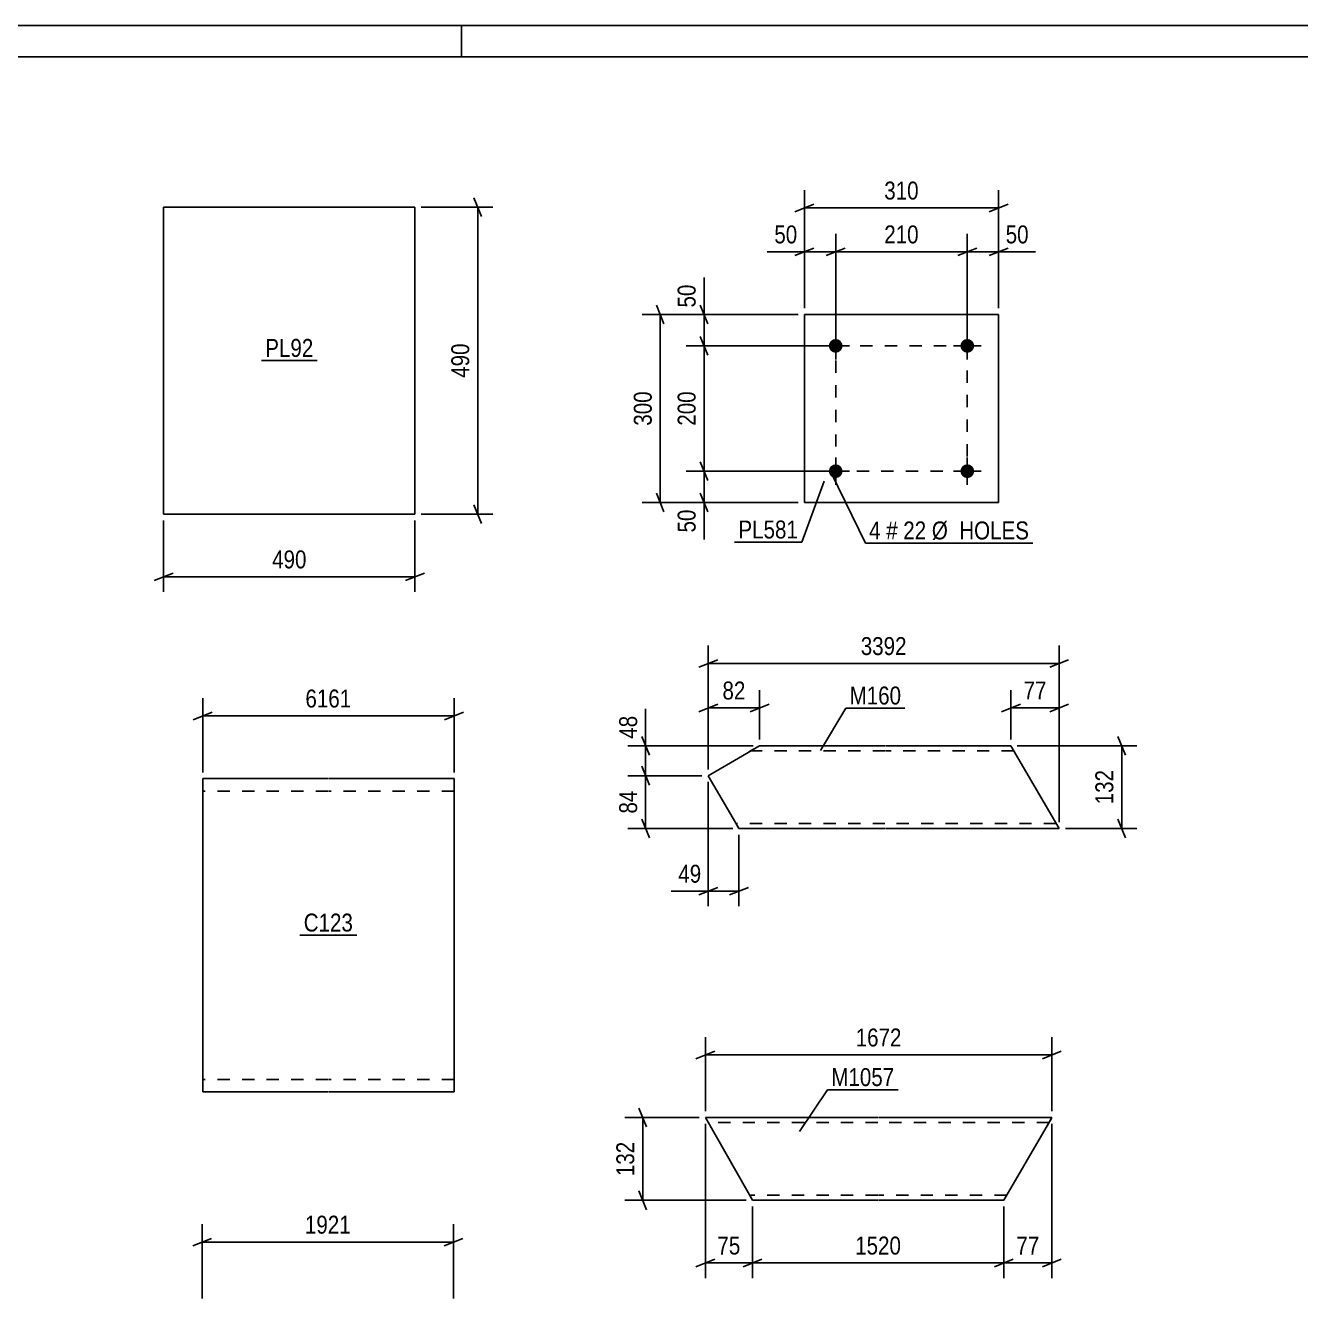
# Model space of a CAD drawing. Header units: millimetres. Extents: x 0 to 841, y 0 to 594.
# Drawn here: x 351.4 to 554.8, y 390.9 to 594 of the extents above; entities that cross this region are included whole.
import ezdxf

# ---------------------------------------------------------------- set-up
doc = ezdxf.new("R2010")
doc.units = ezdxf.units.MM
doc.linetypes.add('DXK_LINE_DOT2', pattern=[3.9198, 1.9599, -1.9599])
doc.styles.add('Arial Narrow', font='ARIALN.TTF', dxfattribs={"height": 0.2})

# ---------------------------------------------------------------- blocks, each defined once
blk = doc.blocks.new('Unknown-284934870-1134')
at = {"color": 5, "linetype": 'Continuous'}
for p, q in [((841, 594), (0, 594)), ((421, 589), (421, 594)), ((836, 589), (5, 589))]:
    blk.add_line(p, q, dxfattribs=at)
blk = doc.blocks.new('Part-284934870-1644 - 1643')
at = {"color": 2, "linetype": 'Continuous'}
for p, q in [((399.7, 473.82), (379.7, 473.82)), ((379.7, 427.82), (379.7, 473.82)), ((419.8, 473.82), (399.8, 473.82)), ((419.8, 473.82), (419.8, 423.82)), ((379.7, 423.82), (379.7, 427.82)), ((399.7, 423.82), (379.7, 423.82)), ((419.8, 423.82), (399.8, 423.82))]:
    blk.add_line(p, q, dxfattribs=at)
at = {"color": 7, "linetype": 'DXK_LINE_DOT2'}
for p, q in [((399.7, 471.82), (379.7, 471.82)), ((419.8, 471.82), (399.8, 471.82)), ((379.7, 424.13), (379.7, 427.82)), ((399.7, 425.82), (379.7, 425.82)), ((419.8, 425.82), (399.8, 425.82))]:
    blk.add_line(p, q, dxfattribs=at)
blk = doc.blocks.new('Part-284934870-2046 - 2045')
at = {"color": 2, "linetype": 'Continuous'}
for p, q in [((468.55, 479.06), (465.8, 477.46)), ((468.55, 479.06), (488.55, 479.06)), ((488.65, 479.06), (508.65, 479.06)), ((516.33, 465.86), (508.65, 479.06)), ((465.8, 477.46), (460.36, 474.29)), ((464.33, 467.46), (460.36, 474.29)), ((464.33, 467.46), (465.26, 465.86)), ((465.26, 465.86), (488.55, 465.86)), ((488.65, 465.86), (516.33, 465.86))]:
    blk.add_line(p, q, dxfattribs=at)
at = {"color": 7, "linetype": 'DXK_LINE_DOT2'}
for p, q in [((468.55, 479.06), (466.85, 478.07)), ((488.55, 478.26), (467.18, 478.26)), ((509.12, 478.26), (488.65, 478.26)), ((465.19, 465.98), (464.33, 467.46)), ((488.55, 466.66), (464.8, 466.66)), ((515.87, 466.66), (488.65, 466.66)), ((515.87, 466.66), (515.83, 466.72))]:
    blk.add_line(p, q, dxfattribs=at)
blk = doc.blocks.new('Part-284934870-2053 - 2052')
at = {"color": 2, "linetype": 'Continuous'}
for p, q in [((466.5, 408.13), (459.9, 419.73)), ((459.9, 419.73), (487.41, 419.73)), ((487.51, 419.73), (515.18, 419.73)), ((514.25, 418.13), (515.18, 419.73)), ((514.25, 418.13), (507.51, 406.53)), ((466.5, 408.13), (467.41, 406.53)), ((467.41, 406.53), (487.41, 406.53)), ((487.51, 406.53), (507.51, 406.53))]:
    blk.add_line(p, q, dxfattribs=at)
at = {"color": 7, "linetype": 'DXK_LINE_DOT2'}
for p, q in [((515.11, 419.61), (514.25, 418.13)), ((487.41, 418.93), (460.35, 418.93)), ((514.72, 418.93), (487.51, 418.93)), ((467.34, 406.65), (466.5, 408.13)), ((466.95, 407.33), (466.92, 407.39)), ((487.41, 407.33), (466.95, 407.33)), ((507.97, 407.33), (487.51, 407.33)), ((507.97, 407.33), (508.01, 407.39))]:
    blk.add_line(p, q, dxfattribs=at)
blk = doc.blocks.new('Part-284934870-1834 - 1833')
at = {"color": 2, "linetype": 'Continuous'}
for p, q in [((373.47, 565.02), (373.47, 516.02)), ((373.47, 565.02), (393.47, 565.02)), ((393.57, 565.02), (413.57, 565.02)), ((413.57, 565.02), (413.57, 516.02)), ((373.47, 516.02), (393.47, 516.02)), ((393.57, 516.02), (413.57, 516.02))]:
    blk.add_line(p, q, dxfattribs=at)
blk = doc.blocks.new('Part-284934870-1856 - 1855')
at = {"color": 2, "linetype": 'Continuous'}
for p, q in [((506.69, 547.88), (475.69, 547.88)), ((475.69, 517.88), (475.69, 547.88)), ((506.69, 517.88), (506.69, 547.88)), ((506.69, 517.88), (475.69, 517.88))]:
    blk.add_line(p, q, dxfattribs=at)
blk = doc.blocks.new('Bolt-284934870-1857 - 1855')
at = {"linetype": 'Continuous'}
for points in [[(481.79, 522.88, -1), (479.59, 522.88, -1)], [(502.79, 522.88, -1), (500.59, 522.88, -1)]]:
    blk.add_hatch(color=1, dxfattribs=at).paths.add_polyline_path(points)
at = {"color": 1, "linetype": 'Continuous'}
for p, q in [((480.69, 525.08), (480.69, 520.68)), ((501.69, 525.08), (501.69, 520.68)), ((478.49, 522.88), (482.89, 522.88)), ((499.49, 522.88), (503.89, 522.88))]:
    blk.add_line(p, q, dxfattribs=at)
blk = doc.blocks.new('Bolt-284934870-1858 - 1855')
at = {"linetype": 'Continuous'}
for points in [[(481.79, 542.88, -1), (479.59, 542.88, -1)], [(502.79, 542.88, -1), (500.59, 542.88, -1)]]:
    blk.add_hatch(color=1, dxfattribs=at).paths.add_polyline_path(points)
at = {"color": 1, "linetype": 'Continuous'}
for p, q in [((480.69, 545.08), (480.69, 540.68)), ((501.69, 545.08), (501.69, 540.68)), ((478.49, 542.88), (482.89, 542.88)), ((499.49, 542.88), (503.89, 542.88))]:
    blk.add_line(p, q, dxfattribs=at)
blk = doc.blocks.new('Rectangle-284934870-12504 - 1855')
at = {"color": 1, "linetype": 'DXK_LINE_DOT2'}
blk.add_lwpolyline([(480.69, 542.88), (501.69, 542.88), (501.69, 522.88), (480.69, 522.88), (480.69, 542.88)], close=True, dxfattribs=at)
blk = doc.blocks.new('StraightDimension-284934870-2335 - 1653')
at = {"color": 7, "linetype": 'Continuous'}
for p, q in [((379.62, 390.86), (379.62, 402.71)), ((419.72, 390.86), (419.72, 402.71)), ((381.12, 400.46), (378.12, 399.26)), ((379.62, 399.86), (419.72, 399.86)), ((418.22, 399.26), (421.22, 400.46))]:
    blk.add_line(p, q, dxfattribs=at)
at = {"color": 0}
blk.add_wipeout([(403.93, 400.61), (403.93, 404.81), (395.41, 404.81), (395.41, 400.61)], dxfattribs=at)
at = {"color": 3, "style": 'Arial Narrow'}
blk.add_text('1921', height=2.863, dxfattribs=at).set_placement((396.01, 401.21))
blk = doc.blocks.new('StraightDimension-284934870-2331 - 1643')
at = {"color": 7, "linetype": 'Continuous'}
for p, q in [((379.7, 474.82), (379.7, 486.67)), ((419.8, 474.82), (419.8, 486.67)), ((381.2, 484.42), (378.2, 483.22)), ((418.3, 483.22), (421.3, 484.42)), ((379.7, 483.82), (419.8, 483.82))]:
    blk.add_line(p, q, dxfattribs=at)
at = {"color": 0}
blk.add_wipeout([(404, 484.57), (404, 488.77), (395.49, 488.77), (395.49, 484.57)], dxfattribs=at)
at = {"color": 3, "style": 'Arial Narrow'}
blk.add_text('6161', height=2.863, dxfattribs=at).set_placement((396.09, 485.17))
blk = doc.blocks.new('StraightDimension-284934870-2953 - 2045')
at = {"color": 7, "linetype": 'Continuous'}
for p, q in [((460.36, 473.29), (460.36, 453.46)), ((465.26, 464.86), (465.26, 453.46)), ((458.86, 455.26), (461.86, 456.46)), ((460.36, 455.86), (465.26, 455.86)), ((466.76, 456.46), (463.76, 455.26))]:
    blk.add_line(p, q, dxfattribs=at)
at = {"color": 0}
blk.add_wipeout([(459.83, 456.61), (459.83, 460.81), (454.98, 460.81), (454.98, 456.61)], dxfattribs=at)
at = {"color": 7, "linetype": 'Continuous'}
blk.add_line((460.36, 455.86), (454.45, 455.86), dxfattribs=at)
blk.add_line((460.36, 455.86), (454.45, 455.86), dxfattribs=at)
at = {"color": 3, "style": 'Arial Narrow'}
blk.add_text('49', height=2.863, dxfattribs=at).set_placement((455.58, 457.21))
blk = doc.blocks.new('StraightDimension-284934870-2945 - 2045')
at = {"color": 7, "linetype": 'Continuous'}
for p, q in [((508.65, 480.06), (508.65, 487.95)), ((516.33, 466.86), (516.33, 487.95)), ((507.15, 484.5), (510.15, 485.7)), ((508.65, 485.1), (516.33, 485.1)), ((517.83, 485.7), (514.83, 484.5))]:
    blk.add_line(p, q, dxfattribs=at)
at = {"color": 0}
blk.add_wipeout([(514.92, 485.85), (514.92, 490.05), (510.06, 490.05), (510.06, 485.85)], dxfattribs=at)
at = {"color": 3, "style": 'Arial Narrow'}
blk.add_text('77', height=2.863, dxfattribs=at).set_placement((510.66, 486.45))
blk = doc.blocks.new('StraightDimension-284934870-2965 - 2045')
at = {"color": 7, "linetype": 'Continuous'}
for p, q in [((526.93, 477.56), (525.73, 480.56)), ((509.65, 479.06), (528.73, 479.06)), ((526.33, 465.86), (526.33, 479.06)), ((517.33, 465.86), (528.73, 465.86)), ((525.73, 467.36), (526.93, 464.36))]:
    blk.add_line(p, q, dxfattribs=at)
at = {"color": 0}
blk.add_wipeout([(525.58, 475.8), (521.38, 475.8), (521.38, 469.12), (525.58, 469.12)], dxfattribs=at)
at = {"color": 3, "style": 'Arial Narrow'}
blk.add_text('132', height=2.863, rotation=90.0002, dxfattribs=at).set_placement((524.98, 469.72))
blk = doc.blocks.new('StraightDimension-284934870-2957 - 2045')
at = {"color": 7, "linetype": 'Continuous'}
for p, q in [((449.76, 480.56), (450.96, 477.56)), ((467.55, 479.06), (447.51, 479.06)), ((450.36, 474.29), (450.36, 479.06)), ((459.36, 474.29), (447.51, 474.29)), ((450.96, 472.79), (449.76, 475.79))]:
    blk.add_line(p, q, dxfattribs=at)
at = {"color": 0}
blk.add_wipeout([(449.61, 484.44), (445.41, 484.44), (445.41, 479.59), (449.61, 479.59)], dxfattribs=at)
at = {"color": 7, "linetype": 'Continuous'}
blk.add_line((450.36, 479.06), (450.36, 484.97), dxfattribs=at)
blk.add_line((450.36, 479.06), (450.36, 484.97), dxfattribs=at)
at = {"color": 3, "style": 'Arial Narrow'}
blk.add_text('48', height=2.863, rotation=90.0002, dxfattribs=at).set_placement((449.01, 480.19))
blk = doc.blocks.new('StraightDimension-284934870-2949 - 2045')
at = {"color": 7, "linetype": 'Continuous'}
for p, q in [((460.36, 475.29), (460.36, 487.95)), ((468.55, 480.06), (468.55, 487.95)), ((458.86, 484.5), (461.86, 485.7)), ((460.36, 485.1), (468.55, 485.1)), ((470.05, 485.7), (467.05, 484.5))]:
    blk.add_line(p, q, dxfattribs=at)
at = {"color": 0}
blk.add_wipeout([(466.88, 485.85), (466.88, 490.05), (462.03, 490.05), (462.03, 485.85)], dxfattribs=at)
at = {"color": 3, "style": 'Arial Narrow'}
blk.add_text('82', height=2.863, dxfattribs=at).set_placement((462.63, 486.45))
blk = doc.blocks.new('StraightDimension-284934870-2958 - 2045')
at = {"color": 7, "linetype": 'Continuous'}
for p, q in [((459.36, 474.29), (447.51, 474.29)), ((449.76, 475.79), (450.96, 472.79)), ((450.36, 465.86), (450.36, 474.29)), ((464.26, 465.86), (447.51, 465.86)), ((450.96, 464.36), (449.76, 467.36))]:
    blk.add_line(p, q, dxfattribs=at)
at = {"color": 0}
blk.add_wipeout([(449.61, 472.51), (445.41, 472.51), (445.41, 467.65), (449.61, 467.65)], dxfattribs=at)
at = {"color": 3, "style": 'Arial Narrow'}
blk.add_text('84', height=2.863, rotation=90.0002, dxfattribs=at).set_placement((449.01, 468.25))
blk = doc.blocks.new('StraightDimension-284934870-2971 - 2045')
at = {"color": 7, "linetype": 'Continuous'}
for p, q in [((460.36, 475.29), (460.36, 495.04)), ((516.33, 466.86), (516.33, 495.04)), ((461.86, 492.79), (458.86, 491.59)), ((514.83, 491.59), (517.83, 492.79)), ((460.36, 492.19), (516.33, 492.19))]:
    blk.add_line(p, q, dxfattribs=at)
at = {"color": 0}
blk.add_wipeout([(492.6, 492.94), (492.6, 497.14), (484.09, 497.14), (484.09, 492.94)], dxfattribs=at)
at = {"color": 3, "style": 'Arial Narrow'}
blk.add_text('3392', height=2.863, dxfattribs=at).set_placement((484.69, 493.54))
blk = doc.blocks.new('StraightDimension-284934870-12551 - 2052')
at = {"color": 7, "linetype": 'Continuous'}
for p, q in [((467.41, 405.53), (467.41, 394.13)), ((507.51, 405.53), (507.51, 394.13)), ((468.91, 397.13), (465.91, 395.93)), ((506.01, 395.93), (509.01, 397.13)), ((467.41, 396.53), (507.51, 396.53))]:
    blk.add_line(p, q, dxfattribs=at)
at = {"color": 0}
blk.add_wipeout([(491.72, 397.28), (491.72, 401.48), (483.2, 401.48), (483.2, 397.28)], dxfattribs=at)
at = {"color": 3, "style": 'Arial Narrow'}
blk.add_text('1520', height=2.863, dxfattribs=at).set_placement((483.8, 397.88))
blk = doc.blocks.new('StraightDimension-284934870-12550 - 2052')
at = {"color": 7, "linetype": 'Continuous'}
for p, q in [((515.18, 418.73), (515.18, 394.13)), ((507.51, 405.53), (507.51, 394.13)), ((506.01, 395.93), (509.01, 397.13)), ((516.68, 397.13), (513.68, 395.93)), ((507.51, 396.53), (515.18, 396.53))]:
    blk.add_line(p, q, dxfattribs=at)
at = {"color": 0}
blk.add_wipeout([(513.78, 397.28), (513.78, 401.48), (508.92, 401.48), (508.92, 397.28)], dxfattribs=at)
at = {"color": 3, "style": 'Arial Narrow'}
blk.add_text('77', height=2.863, dxfattribs=at).set_placement((509.52, 397.88))
blk = doc.blocks.new('StraightDimension-284934870-2989 - 2052')
at = {"color": 7, "linetype": 'Continuous'}
for p, q in [((450.5, 418.23), (449.3, 421.23)), ((458.9, 419.73), (447.05, 419.73)), ((449.9, 406.53), (449.9, 419.73)), ((449.3, 408.03), (450.5, 405.03)), ((466.41, 406.53), (447.05, 406.53))]:
    blk.add_line(p, q, dxfattribs=at)
at = {"color": 0}
blk.add_wipeout([(449.15, 416.47), (444.95, 416.47), (444.95, 409.79), (449.15, 409.79)], dxfattribs=at)
at = {"color": 3, "style": 'Arial Narrow'}
blk.add_text('132', height=2.863, rotation=90.0002, dxfattribs=at).set_placement((448.55, 410.39))
blk = doc.blocks.new('StraightDimension-284934870-2995 - 2052')
at = {"color": 7, "linetype": 'Continuous'}
for p, q in [((459.9, 420.73), (459.9, 432.58)), ((515.18, 420.73), (515.18, 432.58)), ((461.4, 430.33), (458.4, 429.13)), ((459.9, 429.73), (515.18, 429.73)), ((513.68, 429.13), (516.68, 430.33))]:
    blk.add_line(p, q, dxfattribs=at)
at = {"color": 0}
blk.add_wipeout([(491.8, 430.48), (491.8, 434.68), (483.28, 434.68), (483.28, 430.48)], dxfattribs=at)
at = {"color": 3, "style": 'Arial Narrow'}
blk.add_text('1672', height=2.863, dxfattribs=at).set_placement((483.88, 431.08))
blk = doc.blocks.new('StraightDimension-284934870-12552 - 2052')
at = {"color": 7, "linetype": 'Continuous'}
for p, q in [((459.9, 418.73), (459.9, 394.13)), ((467.41, 405.53), (467.41, 394.13)), ((458.4, 395.93), (461.4, 397.13)), ((468.91, 397.13), (465.91, 395.93)), ((459.9, 396.53), (467.41, 396.53))]:
    blk.add_line(p, q, dxfattribs=at)
at = {"color": 0}
blk.add_wipeout([(466.08, 397.28), (466.08, 401.48), (461.22, 401.48), (461.22, 397.28)], dxfattribs=at)
at = {"color": 3, "style": 'Arial Narrow'}
blk.add_text('75', height=2.863, dxfattribs=at).set_placement((461.82, 397.88))
blk = doc.blocks.new('StraightDimension-284934870-2725 - 1833')
at = {"color": 7, "linetype": 'Continuous'}
for p, q in [((373.47, 515.02), (373.47, 503.62)), ((413.57, 515.02), (413.57, 503.62)), ((374.97, 506.62), (371.97, 505.42)), ((412.07, 505.42), (415.07, 506.62)), ((373.47, 506.02), (413.57, 506.02))]:
    blk.add_line(p, q, dxfattribs=at)
at = {"color": 0}
blk.add_wipeout([(396.86, 506.77), (396.86, 510.97), (390.18, 510.97), (390.18, 506.77)], dxfattribs=at)
at = {"color": 3, "style": 'Arial Narrow'}
blk.add_text('490', height=2.863, dxfattribs=at).set_placement((390.78, 507.37))
blk = doc.blocks.new('StraightDimension-284934870-2721 - 1833')
at = {"color": 7, "linetype": 'Continuous'}
for p, q in [((424.17, 563.52), (422.97, 566.52)), ((414.57, 565.02), (425.97, 565.02)), ((423.57, 516.02), (423.57, 565.02)), ((422.97, 517.52), (424.17, 514.52)), ((414.57, 516.02), (425.97, 516.02))]:
    blk.add_line(p, q, dxfattribs=at)
at = {"color": 0}
blk.add_wipeout([(422.82, 543.86), (418.62, 543.86), (418.62, 537.18), (422.82, 537.18)], dxfattribs=at)
at = {"color": 3, "style": 'Arial Narrow'}
blk.add_text('490', height=2.863, rotation=90.0002, dxfattribs=at).set_placement((422.22, 537.78))
blk = doc.blocks.new('StraightDimension-284934870-2742 - 1855')
at = {"color": 7, "linetype": 'Continuous'}
for p, q in [((460.29, 541.38), (459.09, 544.38)), ((479.69, 542.88), (456.84, 542.88)), ((459.69, 522.88), (459.69, 542.88)), ((479.69, 522.88), (456.84, 522.88)), ((459.09, 524.38), (460.29, 521.38))]:
    blk.add_line(p, q, dxfattribs=at)
at = {"color": 0}
blk.add_wipeout([(458.94, 536.22), (454.74, 536.22), (454.74, 529.54), (458.94, 529.54)], dxfattribs=at)
at = {"color": 3, "style": 'Arial Narrow'}
blk.add_text('200', height=2.863, rotation=90.0002, dxfattribs=at).set_placement((458.34, 530.14))
blk = doc.blocks.new('StraightDimension-284934870-2741 - 1855')
at = {"color": 7, "linetype": 'Continuous'}
for p, q in [((459.09, 549.38), (460.29, 546.38)), ((474.69, 547.88), (456.84, 547.88)), ((459.69, 542.88), (459.69, 547.88)), ((460.29, 541.38), (459.09, 544.38)), ((479.69, 542.88), (456.84, 542.88))]:
    blk.add_line(p, q, dxfattribs=at)
at = {"color": 0}
blk.add_wipeout([(458.94, 553.26), (454.74, 553.26), (454.74, 548.4), (458.94, 548.4)], dxfattribs=at)
at = {"color": 7, "linetype": 'Continuous'}
blk.add_line((459.69, 547.88), (459.69, 553.79), dxfattribs=at)
blk.add_line((459.69, 547.88), (459.69, 553.79), dxfattribs=at)
at = {"color": 3, "style": 'Arial Narrow'}
blk.add_text('50', height=2.863, rotation=90.0002, dxfattribs=at).set_placement((458.34, 549))
blk = doc.blocks.new('StraightDimension-284934870-2743 - 1855')
at = {"color": 7, "linetype": 'Continuous'}
for p, q in [((479.69, 522.88), (456.84, 522.88)), ((459.09, 524.38), (460.29, 521.38)), ((459.69, 517.88), (459.69, 522.88)), ((460.29, 516.38), (459.09, 519.38)), ((474.69, 517.88), (456.84, 517.88))]:
    blk.add_line(p, q, dxfattribs=at)
at = {"color": 0}
blk.add_wipeout([(458.94, 517.35), (454.74, 517.35), (454.74, 512.5), (458.94, 512.5)], dxfattribs=at)
at = {"color": 7, "linetype": 'Continuous'}
blk.add_line((459.69, 517.88), (459.69, 511.97), dxfattribs=at)
blk.add_line((459.69, 517.88), (459.69, 511.97), dxfattribs=at)
at = {"color": 3, "style": 'Arial Narrow'}
blk.add_text('50', height=2.863, rotation=90.0002, dxfattribs=at).set_placement((458.34, 513.1))
blk = doc.blocks.new('StraightDimension-284934870-2753 - 1855')
at = {"color": 7, "linetype": 'Continuous'}
for p, q in [((453.29, 546.38), (452.09, 549.38)), ((474.69, 547.88), (449.84, 547.88)), ((452.69, 517.88), (452.69, 547.88)), ((452.09, 519.38), (453.29, 516.38)), ((474.69, 517.88), (449.84, 517.88))]:
    blk.add_line(p, q, dxfattribs=at)
at = {"color": 0}
blk.add_wipeout([(451.94, 536.22), (447.74, 536.22), (447.74, 529.54), (451.94, 529.54)], dxfattribs=at)
at = {"color": 3, "style": 'Arial Narrow'}
blk.add_text('300', height=2.863, rotation=90.0002, dxfattribs=at).set_placement((451.34, 530.14))
blk = doc.blocks.new('StraightDimension-284934870-2773 - 1855')
at = {"color": 7, "linetype": 'Continuous'}
for p, q in [((475.69, 548.88), (475.69, 567.73)), ((506.69, 548.88), (506.69, 567.73)), ((477.19, 565.48), (474.19, 564.28)), ((475.69, 564.88), (506.69, 564.88)), ((505.19, 564.28), (508.19, 565.48))]:
    blk.add_line(p, q, dxfattribs=at)
at = {"color": 0}
blk.add_wipeout([(494.53, 565.63), (494.53, 569.83), (487.84, 569.83), (487.84, 565.63)], dxfattribs=at)
at = {"color": 3, "style": 'Arial Narrow'}
blk.add_text('310', height=2.863, dxfattribs=at).set_placement((488.44, 566.23))
blk = doc.blocks.new('StraightDimension-284934870-12422 - 1855')
at = {"color": 7, "linetype": 'Continuous'}
for p, q in [((501.69, 543.88), (501.69, 560.73)), ((506.69, 548.88), (506.69, 560.73)), ((500.19, 557.28), (503.19, 558.48)), ((501.69, 557.88), (506.69, 557.88)), ((508.19, 558.48), (505.19, 557.28))]:
    blk.add_line(p, q, dxfattribs=at)
at = {"color": 0}
blk.add_wipeout([(512.07, 558.63), (512.07, 562.83), (507.21, 562.83), (507.21, 558.63)], dxfattribs=at)
at = {"color": 7, "linetype": 'Continuous'}
blk.add_line((506.69, 557.88), (512.59, 557.88), dxfattribs=at)
blk.add_line((506.69, 557.88), (512.59, 557.88), dxfattribs=at)
at = {"color": 3, "style": 'Arial Narrow'}
blk.add_text('50', height=2.863, dxfattribs=at).set_placement((507.81, 559.23))
blk = doc.blocks.new('StraightDimension-284934870-12423 - 1855')
at = {"color": 7, "linetype": 'Continuous'}
for p, q in [((480.69, 543.88), (480.69, 560.73)), ((501.69, 543.88), (501.69, 560.73)), ((482.19, 558.48), (479.19, 557.28)), ((480.69, 557.88), (501.69, 557.88)), ((500.19, 557.28), (503.19, 558.48))]:
    blk.add_line(p, q, dxfattribs=at)
at = {"color": 0}
blk.add_wipeout([(494.53, 558.63), (494.53, 562.83), (487.84, 562.83), (487.84, 558.63)], dxfattribs=at)
at = {"color": 3, "style": 'Arial Narrow'}
blk.add_text('210', height=2.863, dxfattribs=at).set_placement((488.44, 559.23))
blk = doc.blocks.new('StraightDimension-284934870-12424 - 1855')
at = {"color": 7, "linetype": 'Continuous'}
for p, q in [((475.69, 548.88), (475.69, 560.73)), ((480.69, 543.88), (480.69, 560.73)), ((474.19, 557.28), (477.19, 558.48)), ((475.69, 557.88), (480.69, 557.88)), ((482.19, 558.48), (479.19, 557.28))]:
    blk.add_line(p, q, dxfattribs=at)
at = {"color": 0}
blk.add_wipeout([(475.16, 558.63), (475.16, 562.83), (470.3, 562.83), (470.3, 558.63)], dxfattribs=at)
at = {"color": 7, "linetype": 'Continuous'}
blk.add_line((475.69, 557.88), (469.78, 557.88), dxfattribs=at)
blk.add_line((475.69, 557.88), (469.78, 557.88), dxfattribs=at)
at = {"color": 3, "style": 'Arial Narrow'}
blk.add_text('50', height=2.863, dxfattribs=at).set_placement((470.9, 559.23))
blk = doc.blocks.new('Mark-284934870-4178 - 1643')
at = {"color": 0}
blk.add_wipeout([(403.68, 449.42), (403.68, 452.42), (395.82, 452.42), (395.82, 449.42)], dxfattribs=at)
blk.add_wipeout([(403.68, 449.42), (403.68, 452.42), (395.82, 452.42), (395.82, 449.42)], dxfattribs=at)
at = {"color": 30, "linetype": 'Continuous'}
blk.add_line((395.22, 448.82), (404.28, 448.82), dxfattribs=at)
at = {"color": 3, "style": 'Arial Narrow'}
blk.add_text('C123', height=2.863, dxfattribs=at).set_placement((395.82, 449.42))
blk = doc.blocks.new('Mark-284934870-4329 - 2045')
at = {"color": 0}
blk.add_wipeout([(491.13, 485.65), (491.13, 488.65), (482.91, 488.65), (482.91, 485.65)], dxfattribs=at)
blk.add_wipeout([(491.13, 485.65), (491.13, 488.65), (482.91, 488.65), (482.91, 485.65)], dxfattribs=at)
at = {"color": 30, "linetype": 'Continuous'}
for p, q in [((478.26, 478.32), (482.31, 485.05)), ((482.31, 485.05), (491.73, 485.05))]:
    blk.add_line(p, q, dxfattribs=at)
at = {"color": 3, "style": 'Arial Narrow'}
blk.add_text('M160', height=2.863, dxfattribs=at).set_placement((482.91, 485.65))
blk = doc.blocks.new('Mark-284934870-4332 - 2052')
at = {"color": 0}
blk.add_wipeout([(490.05, 424.76), (490.05, 427.76), (479.99, 427.76), (479.99, 424.76)], dxfattribs=at)
blk.add_wipeout([(490.05, 424.76), (490.05, 427.76), (479.99, 427.76), (479.99, 424.76)], dxfattribs=at)
at = {"color": 30, "linetype": 'Continuous'}
for p, q in [((474.9, 417.53), (479.39, 424.16)), ((479.39, 424.16), (490.65, 424.16))]:
    blk.add_line(p, q, dxfattribs=at)
at = {"color": 3, "style": 'Arial Narrow'}
blk.add_text('M1057', height=2.863, dxfattribs=at).set_placement((479.99, 424.76))
blk = doc.blocks.new('Mark-284934870-4249 - 1833')
at = {"color": 0}
blk.add_wipeout([(397.36, 541.12), (397.36, 544.12), (389.68, 544.12), (389.68, 541.12)], dxfattribs=at)
blk.add_wipeout([(397.36, 541.12), (397.36, 544.12), (389.68, 544.12), (389.68, 541.12)], dxfattribs=at)
at = {"color": 30, "linetype": 'Continuous'}
blk.add_line((389.08, 540.52), (397.96, 540.52), dxfattribs=at)
at = {"color": 3, "style": 'Arial Narrow'}
blk.add_text('PL92', height=2.863, dxfattribs=at).set_placement((389.68, 541.12))
blk = doc.blocks.new('MarkSet-284934870-12464 - 1855')
at = {"color": 0}
blk.add_wipeout([(487.85, 511.99), (487.85, 514.99), (486.02, 514.99), (486.02, 511.99)], dxfattribs=at)
blk.add_wipeout([(487.85, 511.99), (487.85, 514.99), (486.02, 514.99), (486.02, 511.99)], dxfattribs=at)
at = {"color": 7, "linetype": 'Continuous'}
blk.add_line((480.04, 522.51), (485.42, 511.39), dxfattribs=at)
at = {"color": 0}
blk.add_wipeout([(490.57, 511.99), (490.57, 514.99), (488.75, 514.99), (488.75, 511.99)], dxfattribs=at)
blk.add_wipeout([(490.57, 511.99), (490.57, 514.99), (488.75, 514.99), (488.75, 511.99)], dxfattribs=at)
at = {"color": 3, "style": 'Arial Narrow'}
blk.add_text('4', height=2.86, dxfattribs=at).set_placement((486.02, 511.99))
at = {"color": 0}
blk.add_wipeout([(495.13, 511.99), (495.13, 514.99), (491.47, 514.99), (491.47, 511.99)], dxfattribs=at)
blk.add_wipeout([(495.13, 511.99), (495.13, 514.99), (491.47, 514.99), (491.47, 511.99)], dxfattribs=at)
at = {"color": 3, "style": 'Arial Narrow'}
for s, height, p in [('#', 2.86, (488.75, 511.99)), ('22', 2.863, (491.47, 511.99))]:
    blk.add_text(s, height=height, dxfattribs=at).set_placement(p)
at = {"color": 0}
blk.add_wipeout([(511.56, 511.99), (511.56, 514.99), (496.03, 514.99), (496.03, 511.99)], dxfattribs=at)
blk.add_wipeout([(511.56, 511.99), (511.56, 514.99), (496.03, 514.99), (496.03, 511.99)], dxfattribs=at)
at = {"color": 7, "linetype": 'Continuous'}
blk.add_line((485.42, 511.39), (512.16, 511.39), dxfattribs=at)
at = {"color": 3, "style": 'Arial Narrow'}
blk.add_text('Ø  HOLES', height=2.863, dxfattribs=at).set_placement((496.03, 511.99))
blk = doc.blocks.new('Mark-284934870-4258 - 1855')
at = {"color": 0}
blk.add_wipeout([(474.67, 512.14), (474.67, 515.14), (465.17, 515.14), (465.17, 512.14)], dxfattribs=at)
blk.add_wipeout([(474.67, 512.14), (474.67, 515.14), (465.17, 515.14), (465.17, 512.14)], dxfattribs=at)
at = {"color": 30, "linetype": 'Continuous'}
for p in [(478.85, 521.3), (464.57, 511.54)]:
    blk.add_line(p, (475.27, 511.54), dxfattribs=at)
at = {"color": 3, "style": 'Arial Narrow'}
blk.add_text('PL581', height=2.863, dxfattribs=at).set_placement((465.17, 512.14))

msp = doc.modelspace()

# ---------------------------------------------------------------- block references
for name in ['Unknown-284934870-1134', 'Part-284934870-1834 - 1833', 'Part-284934870-1856 - 1855', 'Bolt-284934870-1858 - 1855', 'Rectangle-284934870-12504 - 1855', 'Bolt-284934870-1857 - 1855', 'Part-284934870-2046 - 2045', 'Part-284934870-1644 - 1643', 'Part-284934870-2053 - 2052']:
    msp.add_blockref(name, (0, 0))

# ---------------------------------------------------------------- next in the draw order: block references
for name in ['Mark-284934870-4249 - 1833', 'StraightDimension-284934870-2742 - 1855', 'StraightDimension-284934870-2725 - 1833', 'StraightDimension-284934870-2331 - 1643', 'StraightDimension-284934870-2945 - 2045', 'StraightDimension-284934870-2953 - 2045', 'Mark-284934870-4178 - 1643', 'StraightDimension-284934870-2335 - 1653', 'StraightDimension-284934870-12551 - 2052']:
    msp.add_blockref(name, (0, 0))

# ---------------------------------------------------------------- next in the draw order: block references
for name in ['StraightDimension-284934870-2721 - 1833', 'StraightDimension-284934870-2741 - 1855', 'StraightDimension-284934870-2743 - 1855', 'StraightDimension-284934870-2957 - 2045', 'StraightDimension-284934870-2965 - 2045', 'StraightDimension-284934870-2989 - 2052', 'StraightDimension-284934870-12550 - 2052']:
    msp.add_blockref(name, (0, 0))

# ---------------------------------------------------------------- next in the draw order: block references
for name in ['StraightDimension-284934870-2753 - 1855', 'MarkSet-284934870-12464 - 1855', 'StraightDimension-284934870-2949 - 2045', 'StraightDimension-284934870-2995 - 2052', 'StraightDimension-284934870-12552 - 2052']:
    msp.add_blockref(name, (0, 0))

# ---------------------------------------------------------------- next in the draw order: block references
for name in ['StraightDimension-284934870-2773 - 1855', 'Mark-284934870-4258 - 1855', 'StraightDimension-284934870-2958 - 2045', 'Mark-284934870-4332 - 2052']:
    msp.add_blockref(name, (0, 0))

# ---------------------------------------------------------------- next in the draw order: block references
for name in ['StraightDimension-284934870-12422 - 1855', 'StraightDimension-284934870-2971 - 2045']:
    msp.add_blockref(name, (0, 0))

# ---------------------------------------------------------------- next in the draw order: block references
for name in ['StraightDimension-284934870-12423 - 1855', 'Mark-284934870-4329 - 2045']:
    msp.add_blockref(name, (0, 0))

# ---------------------------------------------------------------- next in the draw order: block references
msp.add_blockref('StraightDimension-284934870-12424 - 1855', (0, 0))

doc.saveas('drawing.dxf')
